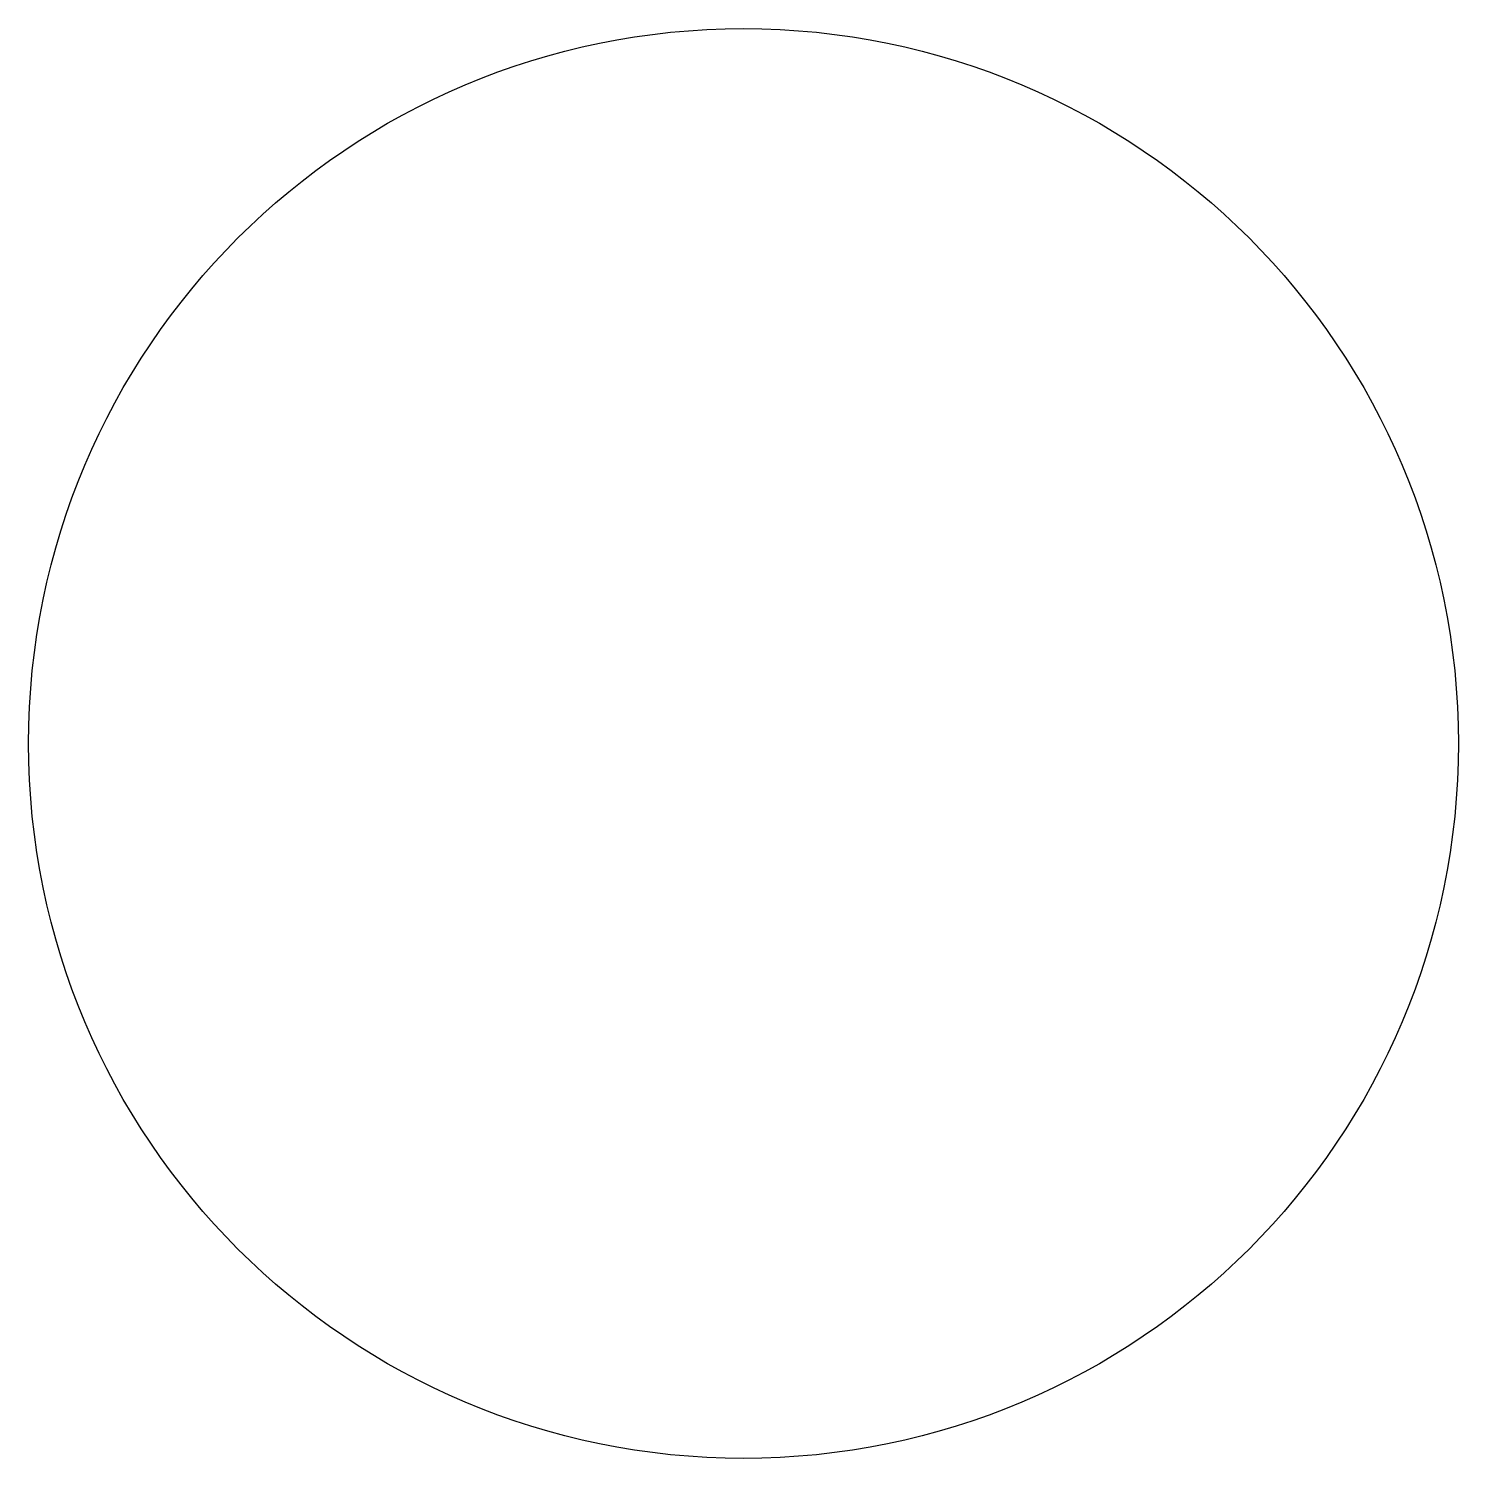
# Model space of a CAD drawing. Header units: inches. Extents: x 0.6 to 10, y -0.04 to 9.36.
import ezdxf

# ---------------------------------------------------------------- set-up
doc = ezdxf.new("R2010")
doc.units = ezdxf.units.IN
doc.header["$MEASUREMENT"] = 0

msp = doc.modelspace()

# ---------------------------------------------------------------- linework, layer by layer
msp.add_circle((5.2983, 4.6644), 4.7)

doc.saveas('drawing.dxf')
